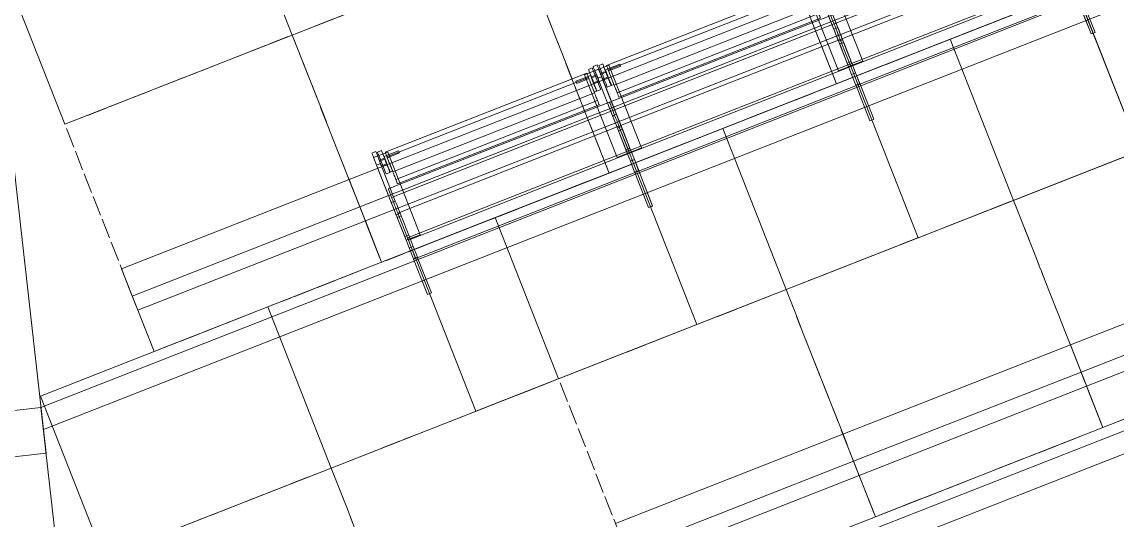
# Model space of a CAD drawing. Header units: millimetres. Extents: x -99530 to 90294, y -97212 to 56397.
# Drawn here: x -23716 to -21251, y -62514 to -61392 of the extents above; entities that cross this region are included whole.
import ezdxf
from ezdxf.enums import TextEntityAlignment as Align

# ---------------------------------------------------------------- set-up
doc = ezdxf.new("R2010")
doc.units = ezdxf.units.MM
doc.header["$MEASUREMENT"] = 0
doc.linetypes.add('Double Dashed', pattern=[1093.611073, 529.166651, -211.666656, 141.111112, -211.666656])
doc.linetypes.add('Hidden Line', pattern=[55, 45, -10])
for name, color, linetype in [('A-25-M_Wall_Ext', 7, 'Continuous'), ('New_A-05-M_Gross_Int_Pooled_Spaces', 7, 'Continuous'), ('New_A-15-MG_Structural_Grid_Phase_2', 7, 'Continuous'), ('New_A-20-M_Floor_Slab', 7, 'Continuous'), ('New_A-25-M_Wall_Ext', 7, 'Continuous'), ('New_A-25-M_Wall_Int', 7, 'Continuous'), ('New_A-35-M_FFE_Fixed', 7, 'Continuous')]:
    doc.layers.add(name, color=color, linetype=linetype)
for name, color, linetype, lineweight in [('A-25-M_Wall_Ext_Pen_No__87', 8, 'Continuous', 20), ('New_A-20-M_Floor_Slab_Pen_No__89', 8, 'Continuous', 20), ('New_A-25-M_Wall_Ext_Pen_No__87', 8, 'Continuous', 20), ('New_A-25-M_Wall_Int_Pen_No__1', 7, 'Continuous', 13), ('New_A-35-M_FFE_Fixed_Pen_No__1', 7, 'Continuous', 13), ('New_A-95-P_Drawing_Pen_No__1', 7, 'Continuous', 13), ('New_A-95-P_Drawing_Pen_No__101', 252, 'Continuous', 15), ('New_ArchiCAD Zone Stamps_Pen_No__6', 7, 'Continuous', 35)]:
    doc.layers.add(name, color=color, linetype=linetype, lineweight=lineweight)
for name, color, linetype, lineweight, true_color in [('New_A-05-M_Gross_Int_Pooled_Spaces_Pen_No__74', 7, 'Continuous', 20, 0x606060), ('New_A-15-MG_Structural_Grid_Phase_2_Pen_No__222', 7, 'Continuous', 13, 0x65af33), ('New_A-25-M_Wall_Int_Pen_No__107', 7, 'Continuous', 15, 0xa6a6a6)]:
    doc.layers.add(name, color=color, linetype=linetype, lineweight=lineweight, true_color=true_color)
doc.styles.add('GENERATED_STYLE_1', font='')
doc.styles.add('GENERATED_STYLE_3', font='')
doc.styles.add('GENERATED_STYLE_4', font='')
doc.styles.get('GENERATED_STYLE_1').set_extended_font_data('Arial', bold=True)
doc.styles.get('GENERATED_STYLE_3').set_extended_font_data('Arial')
doc.styles.get('GENERATED_STYLE_4').set_extended_font_data('Swis721 BT')

# ---------------------------------------------------------------- blocks, each defined once
blk = doc.blocks.new('Slab_4_1', base_point=(-17069.9, -58657.3))
at = {"layer": 'New_A-20-M_Floor_Slab_Pen_No__89', "linetype": 'Continuous', "flags": 128}
blk.add_lwpolyline([(-17069.9, -58657.3), (-23782.2, -61293.3), (-23667.4, -62310), (-16462.2, -59480.4)], close=True, dxfattribs=at)
blk = doc.blocks.new('Slab_5_1', base_point=(-16491.9, -59440.2))
at = {"layer": 'New_A-20-M_Floor_Slab_Pen_No__89', "linetype": 'Continuous', "flags": 128}
blk.add_lwpolyline([(-16491.9, -59440.2), (-23673, -62260.3), (-23558.3, -63277), (-15884.2, -60263.3)], close=True, dxfattribs=at)
blk = doc.blocks.new('Slab_14_1', base_point=(-23782.2, -61293.3))
at = {"layer": 'New_A-20-M_Floor_Slab_Pen_No__89', "linetype": 'Continuous', "flags": 128}
blk.add_lwpolyline([(-23782.2, -61293.3), (-23661.4, -62363.2), (-25251.3, -62542.7), (-25372.1, -61472.7)], close=True, dxfattribs=at)
blk = doc.blocks.new('Slab_15_1', base_point=(-23673, -62260.3))
at = {"layer": 'New_A-20-M_Floor_Slab_Pen_No__89', "linetype": 'Continuous', "flags": 128}
blk.add_lwpolyline([(-23673, -62260.3), (-23558.3, -63277), (-25148.2, -63456.5), (-25262.9, -62439.7)], close=True, dxfattribs=at)
blk = doc.blocks.new('Lecture 1 Ground_INB 0114_86_1', base_point=(-22413.6, -54217.7))
at = {"layer": 'New_A-05-M_Gross_Int_Pooled_Spaces_Pen_No__74', "linetype": 'Continuous'}
blk.add_line((-23756.6, -63303), (-15720.2, -60147), dxfattribs=at)
at = {"layer": 'New_ArchiCAD Zone Stamps_Pen_No__6'}
for tag, height, style, p in [('ROOM_NAME', 250, 'GENERATED_STYLE_1', (-23264, -52650.4)), ('zoneNameLine2', 250, 'GENERATED_STYLE_1', (-23452.4, -53082.6)), ('ROOM_NUMBER', 200, 'GENERATED_STYLE_3', (-23640.9, -53503.3)), ('measuredAreaCode', 200, 'GENERATED_STYLE_3', (-23797.9, -53863.4)), ('ROOM_HOLES_PRM', 200, 'GENERATED_STYLE_3', (-23490.5, -53997.4)), ('DUMMY_649', 200, 'GENERATED_STYLE_3', (-22861.3, -54271.8)), ('DUMMY_650', 133.3, 'GENERATED_STYLE_3', (-22582, -54378.3))]:
    blk.add_attdef(tag, text='', height=height, rotation=336.4404, dxfattribs=dict(at, style=style)).set_placement(p, align=Align.TOP_LEFT)
blk = doc.blocks.new('Wall_131_1', base_point=(-38175.9, -69536.5))
at = {"layer": 'New_A-25-M_Wall_Ext_Pen_No__87', "linetype": 'Hidden Line'}
for radius in [28161.8, 28211.8]:
    blk.add_arc((-26758.9, -43792.8), radius, 246.08329, 336.44041, dxfattribs=at)
blk = doc.blocks.new('Wall_170_1', base_point=(-29715.7, -66446.4))
at = {"layer": 'New_A-25-M_Wall_Int_Pen_No__107', "linetype": 'Continuous'}
h = blk.add_hatch(dxfattribs=at)
h.set_pattern_fill('Concrete_Block_0001', color=256, style=0, pattern_type=2)
h.set_pattern_definition([(45, (0, 0), (-91.92388, 91.92388), []), (135, (0, 0), (91.92388, 91.92388), [])])
h.paths.add_polyline_path([(-29715.7, -66446.4, 0.205628), (-12375.5, -61501.8), (-12463.9, -61393.2, -0.20563), (-29698.1, -66307.5)])
at = {"layer": 'New_A-25-M_Wall_Int_Pen_No__1', "linetype": 'Continuous'}
blk.add_arc((-26803, -43783.5), 22709.3, 262.6757, 309.15482, dxfattribs=at)
blk = doc.blocks.new('Wall_418_1', base_point=(-38294.6, -69816.9))
at = {"layer": 'A-25-M_Wall_Ext_Pen_No__87', "linetype": 'Hidden Line'}
for radius, start, end in [(28130.8, 246.16287, 336.76285), (28469.8, 246.15506, 336.76093)]:
    blk.add_arc((-26785.3, -43777.2), radius, start, end, dxfattribs=at)
blk = doc.blocks.new('Standard grid marker_26')
at = {"layer": 'New_A-15-MG_Structural_Grid_Phase_2_Pen_No__222', "linetype": 'Double Dashed'}
blk.add_arc((0, 0), 27977.6, 0, 90.63597, dxfattribs=at)
at = {"layer": 'New_A-15-MG_Structural_Grid_Phase_2_Pen_No__222', "style": 'GENERATED_STYLE_4'}
blk.add_attdef('AC_MarkerText_1', text='', height=350, rotation=90.3066, dxfattribs=at).set_placement((-1326.2, 28008), align=Align.MIDDLE_CENTER)
blk = doc.blocks.new('Montpelier with surface_4')
at = {"layer": 'New_A-35-M_FFE_Fixed_Pen_No__1', "linetype": 'Continuous'}
for p, q in [((285, 544.7), (370, 544.7)), ((285, 535), (285, 544.7)), ((370, 544.7), (371, 544.7)), ((370, 535), (370, 544.7)), ((371, 544.7), (397.3, 544.7)), ((371, 535), (371, 544.7)), ((397.3, 535), (397.3, 544.7)), ((397.3, 544.7), (424.7, 544.7)), ((416, 544.2), (616, 544.2)), ((416, 544.2), (416, 510.2)), ((424.7, 535), (424.7, 544.7)), ((424.7, 544.7), (470.9, 544.7)), ((470.9, 544.7), (477.4, 544.7)), ((470.9, 535), (470.9, 544.7)), ((477.4, 544.7), (478.6, 544.7)), ((477.4, 535), (477.4, 544.7)), ((478.6, 544.7), (480.7, 544.7)), ((480.7, 544.7), (483.7, 544.7)), ((483.7, 544.7), (487.4, 544.7)), ((487.4, 544.7), (491.7, 544.7)), ((491.7, 544.7), (496.6, 544.7)), ((496.6, 544.7), (501.7, 544.7)), ((501.7, 544.7), (507.1, 544.7)), ((507.1, 544.7), (597.9, 544.7)), ((507.1, 535), (507.1, 544.7)), ((597.9, 544.7), (608.1, 544.7)), ((597.9, 535), (597.9, 544.7)), ((608.1, 544.7), (617, 544.7)), ((616, 544.2), (616, 510.2)), ((617, 544.7), (623.5, 544.7)), ((623.5, 544.7), (626.7, 544.7)), ((626.7, 535), (626.7, 544.7)), ((0, 539.8), (0, 4.9)), ((390, 539.8), (0, 539.8)), ((285, 535), (370, 535)), ((370, 4.9), (370, 539.8)), ((370, 539.8), (414.6, 539.8)), ((370, 535), (371, 535)), ((371, 535), (397.3, 535)), ((390, 4.9), (390, 539.8)), ((397.3, 535), (424.7, 535)), ((414.6, 539.8), (415.5, 539.8)), ((414.6, 4.9), (414.6, 539.8)), ((415.5, 539.8), (416.5, 539.8)), ((416.5, 539.8), (417.4, 539.8)), ((417.4, 539.8), (418.3, 539.8)), ((418.3, 539.8), (419, 539.8)), ((419, 539.8), (419.6, 539.8)), ((419.6, 539.8), (420, 539.8)), ((420, 539.8), (420.2, 539.8)), ((420.2, 4.9), (420.2, 539.8)), ((420.2, 539.8), (480, 539.8)), ((424.7, 535), (470.9, 535)), ((470.9, 535), (477.4, 535)), ((477.4, 535), (478.6, 535)), ((478.6, 535), (480.7, 535)), ((480, 539.8), (482.5, 539.8)), ((480, 4.9), (480, 539.8)), ((480.7, 535), (483.7, 535)), ((482.5, 539.8), (485.7, 539.8)), ((483.7, 535), (487.4, 535)), ((485.7, 539.8), (489.5, 539.8)), ((487.4, 535), (491.7, 535)), ((489.5, 539.8), (493.9, 539.8)), ((491.7, 535), (496.6, 535)), ((493.9, 539.8), (499, 539.8)), ((496.6, 535), (501.7, 535)), ((499, 539.8), (504.7, 539.8)), ((501.7, 535), (507.1, 535)), ((504.7, 539.8), (511, 539.8)), ((507.1, 535), (597.9, 535)), ((511, 539.8), (517.9, 539.8)), ((517.9, 539.8), (525.2, 539.8)), ((517.9, 4.9), (517.9, 539.8)), ((525.2, 539.8), (530.9, 539.8)), ((530.9, 539.8), (535, 539.8)), ((535, 539.8), (537.4, 539.8)), ((537.4, 539.8), (538.2, 539.8)), ((538.2, 4.9), (538.2, 539.8)), ((571.6, 532.1), (573.6, 532.1)), ((571.6, 532.1), (571.6, 522.6)), ((571.6, 522.6), (573.6, 522.6)), ((571.6, 521.8), (572.4, 521.8)), ((571.6, 521.8), (571.6, 516)), ((572.4, 521.8), (574.9, 521.8)), ((573.6, 532.1), (579.3, 532.1)), ((573.6, 522.6), (579.3, 522.6)), ((574.9, 521.8), (578.9, 521.8)), ((578.9, 521.8), (584, 521.8)), ((579.3, 532.1), (587.8, 532.1)), ((579.3, 522.6), (587.8, 522.6)), ((584, 521.8), (590.1, 521.8)), ((587.8, 532.1), (597.9, 532.1)), ((587.8, 522.6), (597.9, 522.6)), ((589.7, 535.3), (590.2, 535.3)), ((589.7, 535.3), (589.7, 522.6)), ((589.7, 522.6), (590.2, 522.6)), ((590.1, 521.8), (596.6, 521.8)), ((590.2, 535.3), (591.7, 535.3)), ((590.2, 522.6), (591.7, 522.6)), ((591.7, 535.3), (594, 535.3)), ((591.7, 522.6), (594, 522.6)), ((592.1, 535.3), (592.7, 535.3)), ((592.1, 535.3), (592.1, 522.6)), ((592.1, 522.6), (592.7, 522.6)), ((592.7, 535.3), (594.2, 535.3)), ((592.7, 522.6), (594.2, 522.6)), ((594, 535.3), (596.7, 535.3)), ((594, 522.6), (596.7, 522.6)), ((594.2, 535.3), (596.5, 535.3)), ((594.2, 522.6), (596.5, 522.6)), ((596.5, 535.3), (599.1, 535.3)), ((596.5, 522.6), (599.1, 522.6)), ((596.6, 521.8), (603.3, 521.8)), ((596.7, 535.3), (599.4, 535.3)), ((596.7, 522.6), (599.4, 522.6)), ((597.9, 535), (608.1, 535)), ((597.9, 532.1), (608, 532.1)), ((597.9, 522.6), (608, 522.6)), ((599.1, 535.3), (601.8, 535.3)), ((599.1, 522.6), (601.8, 522.6)), ((599.4, 535.3), (601.6, 535.3)), ((599.4, 522.6), (601.6, 522.6)), ((601.6, 535.3), (603.2, 535.3)), ((601.6, 522.6), (603.2, 522.6)), ((601.8, 535.3), (604.1, 535.3)), ((601.8, 522.6), (604.1, 522.6)), ((603.2, 535.3), (603.7, 535.3)), ((603.2, 522.6), (603.7, 522.6)), ((603.3, 521.8), (609.5, 521.8)), ((603.7, 535.3), (603.7, 522.6)), ((604.1, 535.3), (605.6, 535.3)), ((604.1, 522.6), (605.6, 522.6)), ((605.6, 535.3), (606.1, 535.3)), ((605.6, 522.6), (606.1, 522.6)), ((606.1, 535.3), (606.1, 522.6)), ((608, 532.1), (616.5, 532.1)), ((608, 522.6), (616.5, 522.6)), ((608.1, 535), (617, 535)), ((609.5, 521.8), (609.5, 516)), ((616.5, 532.1), (622.2, 532.1)), ((616.5, 522.6), (622.2, 522.6)), ((617, 535), (623.5, 535)), ((622.2, 532.1), (624.2, 532.1)), ((622.2, 522.6), (624.2, 522.6)), ((623.5, 535), (626.7, 535)), ((624.2, 532.1), (624.2, 522.6)), ((416, 510.2), (616, 510.2)), ((541.1, 28.7), (541.1, 516)), ((541.1, 516), (541.7, 516)), ((541.7, 516), (543.1, 516)), ((543.1, 516), (545.3, 516)), ((545.3, 516), (548.1, 516)), ((548.1, 516), (551.8, 516)), ((551.8, 516), (552.7, 516)), ((551.8, 28.7), (551.8, 516)), ((552.7, 516), (554.3, 516)), ((554.3, 516), (556.3, 516)), ((556.3, 516), (558.8, 516)), ((558.8, 516), (561.5, 516)), ((561.5, 516), (564.4, 516)), ((564.4, 516), (567.4, 516)), ((567.4, 516), (570.4, 516)), ((570.4, 516), (607, 516)), ((570.4, 28.7), (570.4, 516)), ((571.6, 516), (572.4, 516)), ((572.4, 516), (574.9, 516)), ((574.9, 516), (578.9, 516)), ((578.9, 516), (584, 516)), ((584, 516), (590.1, 516)), ((590.1, 516), (596.6, 516)), ((596.6, 516), (603.3, 516)), ((603.3, 516), (609.5, 516)), ((604.5, 516), (604.5, 486.8)), ((604.5, 516), (609.5, 516)), ((607, 516), (609.5, 516)), ((607, 28.7), (607, 516)), ((609.5, 516), (611.9, 516)), ((609.5, 516), (609.5, 486.8)), ((611.9, 516), (613.9, 516)), ((613.9, 516), (615.5, 516)), ((615.5, 516), (616.8, 516)), ((616.8, 516), (617.6, 516)), ((617.6, 516), (617.9, 516)), ((617.9, 28.7), (617.9, 516)), ((604.5, 486.8), (609.5, 486.8)), ((604.5, 28.7), (604.5, 57.9)), ((604.5, 57.9), (609.5, 57.9)), ((609.5, 28.7), (609.5, 57.9)), ((416, 0), (416, 34)), ((416, 34), (616, 34)), ((541.1, 28.7), (541.7, 28.7)), ((541.7, 28.7), (543.1, 28.7)), ((543.1, 28.7), (545.3, 28.7)), ((545.3, 28.7), (548.1, 28.7)), ((548.1, 28.7), (551.8, 28.7)), ((551.8, 28.7), (552.7, 28.7)), ((552.7, 28.7), (554.3, 28.7)), ((554.3, 28.7), (556.3, 28.7)), ((556.3, 28.7), (558.8, 28.7)), ((558.8, 28.7), (561.5, 28.7)), ((561.5, 28.7), (564.4, 28.7)), ((564.4, 28.7), (567.4, 28.7)), ((567.4, 28.7), (570.4, 28.7)), ((570.4, 28.7), (607, 28.7)), ((571.6, 22.9), (571.6, 28.7)), ((571.6, 28.7), (572.4, 28.7)), ((572.4, 28.7), (574.9, 28.7)), ((574.9, 28.7), (578.9, 28.7)), ((578.9, 28.7), (584, 28.7)), ((584, 28.7), (590.1, 28.7)), ((590.1, 28.7), (596.6, 28.7)), ((596.6, 28.7), (603.3, 28.7)), ((603.3, 28.7), (609.5, 28.7)), ((604.5, 28.7), (609.5, 28.7)), ((607, 28.7), (609.5, 28.7)), ((609.5, 22.9), (609.5, 28.7)), ((609.5, 28.7), (611.9, 28.7)), ((611.9, 28.7), (613.9, 28.7)), ((613.9, 28.7), (615.5, 28.7)), ((615.5, 28.7), (616.8, 28.7)), ((616, 0), (616, 34)), ((616.8, 28.7), (617.6, 28.7)), ((617.6, 28.7), (617.9, 28.7)), ((0, 4.9), (390, 4.9)), ((285, 9.7), (370, 9.7)), ((285, 0), (285, 9.7)), ((370, 9.7), (371, 9.7)), ((370, 0), (370, 9.7)), ((370, 4.9), (414.6, 4.9)), ((371, 9.7), (397.3, 9.7)), ((371, 0), (371, 9.7)), ((397.3, 9.7), (424.7, 9.7)), ((397.3, 0), (397.3, 9.7)), ((414.6, 4.9), (415.5, 4.9)), ((415.5, 4.9), (416.5, 4.9)), ((416.5, 4.9), (417.4, 4.9)), ((417.4, 4.9), (418.3, 4.9)), ((418.3, 4.9), (419, 4.9)), ((419, 4.9), (419.6, 4.9)), ((419.6, 4.9), (420, 4.9)), ((420, 4.9), (420.2, 4.9)), ((420.2, 4.9), (480, 4.9)), ((424.7, 9.7), (470.9, 9.7)), ((424.7, 0), (424.7, 9.7)), ((470.9, 9.7), (477.4, 9.7)), ((470.9, 0), (470.9, 9.7)), ((477.4, 9.7), (478.6, 9.7)), ((477.4, 0), (477.4, 9.7)), ((478.6, 9.7), (480.7, 9.7)), ((480, 4.9), (482.5, 4.9)), ((480.7, 9.7), (483.7, 9.7)), ((482.5, 4.9), (485.7, 4.9)), ((483.7, 9.7), (487.4, 9.7)), ((485.7, 4.9), (489.5, 4.9)), ((487.4, 9.7), (491.7, 9.7)), ((489.5, 4.9), (493.9, 4.9)), ((491.7, 9.7), (496.6, 9.7)), ((493.9, 4.9), (499, 4.9)), ((496.6, 9.7), (501.7, 9.7)), ((499, 4.9), (504.7, 4.9)), ((501.7, 9.7), (507.1, 9.7)), ((504.7, 4.9), (511, 4.9)), ((507.1, 9.7), (597.9, 9.7)), ((507.1, 0), (507.1, 9.7)), ((511, 4.9), (517.9, 4.9)), ((517.9, 4.9), (525.2, 4.9)), ((525.2, 4.9), (530.9, 4.9)), ((530.9, 4.9), (535, 4.9)), ((535, 4.9), (537.4, 4.9)), ((537.4, 4.9), (538.2, 4.9)), ((571.6, 22.9), (572.4, 22.9)), ((571.6, 22.1), (573.6, 22.1)), ((571.6, 12.6), (571.6, 22.1)), ((571.6, 12.6), (573.6, 12.6)), ((572.4, 22.9), (574.9, 22.9)), ((573.6, 22.1), (579.3, 22.1)), ((573.6, 12.6), (579.3, 12.6)), ((574.9, 22.9), (578.9, 22.9)), ((578.9, 22.9), (584, 22.9)), ((579.3, 22.1), (587.8, 22.1)), ((579.3, 12.6), (587.8, 12.6)), ((584, 22.9), (590.1, 22.9)), ((587.8, 22.1), (597.9, 22.1)), ((587.8, 12.6), (597.9, 12.6)), ((589.7, 9.4), (589.7, 22.1)), ((589.7, 22.1), (590.2, 22.1)), ((589.7, 9.4), (590.2, 9.4)), ((590.1, 22.9), (596.6, 22.9)), ((590.2, 22.1), (591.7, 22.1)), ((590.2, 9.4), (591.7, 9.4)), ((591.7, 22.1), (594, 22.1)), ((591.7, 9.4), (594, 9.4)), ((592.1, 9.4), (592.1, 22.1)), ((592.1, 22.1), (592.7, 22.1)), ((592.1, 9.4), (592.7, 9.4)), ((592.7, 22.1), (594.2, 22.1)), ((592.7, 9.4), (594.2, 9.4)), ((594, 22.1), (596.7, 22.1)), ((594, 9.4), (596.7, 9.4)), ((594.2, 22.1), (596.5, 22.1)), ((594.2, 9.4), (596.5, 9.4)), ((596.5, 22.1), (599.1, 22.1)), ((596.5, 9.4), (599.1, 9.4)), ((596.6, 22.9), (603.3, 22.9)), ((596.7, 22.1), (599.4, 22.1)), ((596.7, 9.4), (599.4, 9.4)), ((597.9, 22.1), (608, 22.1)), ((597.9, 12.6), (608, 12.6)), ((597.9, 9.7), (608.1, 9.7)), ((597.9, 0), (597.9, 9.7)), ((599.1, 22.1), (601.8, 22.1)), ((599.1, 9.4), (601.8, 9.4)), ((599.4, 22.1), (601.6, 22.1)), ((599.4, 9.4), (601.6, 9.4)), ((601.6, 22.1), (603.2, 22.1)), ((601.6, 9.4), (603.2, 9.4)), ((601.8, 22.1), (604.1, 22.1)), ((601.8, 9.4), (604.1, 9.4)), ((603.2, 22.1), (603.7, 22.1)), ((603.2, 9.4), (603.7, 9.4)), ((603.3, 22.9), (609.5, 22.9)), ((603.7, 9.4), (603.7, 22.1)), ((604.1, 22.1), (605.6, 22.1)), ((604.1, 9.4), (605.6, 9.4)), ((605.6, 22.1), (606.1, 22.1)), ((605.6, 9.4), (606.1, 9.4)), ((606.1, 9.4), (606.1, 22.1)), ((608, 22.1), (616.5, 22.1)), ((608, 12.6), (616.5, 12.6)), ((608.1, 9.7), (617, 9.7)), ((616.5, 22.1), (622.2, 22.1)), ((616.5, 12.6), (622.2, 12.6)), ((617, 9.7), (623.5, 9.7)), ((622.2, 22.1), (624.2, 22.1)), ((622.2, 12.6), (624.2, 12.6)), ((623.5, 9.7), (626.7, 9.7)), ((624.2, 12.6), (624.2, 22.1)), ((626.7, 0), (626.7, 9.7)), ((285, 0), (370, 0)), ((370, 0), (371, 0)), ((371, 0), (397.3, 0)), ((397.3, 0), (424.7, 0)), ((416, 0), (616, 0)), ((424.7, 0), (470.9, 0)), ((470.9, 0), (477.4, 0)), ((477.4, 0), (478.6, 0)), ((478.6, 0), (480.7, 0)), ((480.7, 0), (483.7, 0)), ((483.7, 0), (487.4, 0)), ((487.4, 0), (491.7, 0)), ((491.7, 0), (496.6, 0)), ((496.6, 0), (501.7, 0)), ((501.7, 0), (507.1, 0)), ((507.1, 0), (597.9, 0)), ((597.9, 0), (608.1, 0)), ((608.1, 0), (617, 0)), ((617, 0), (623.5, 0)), ((623.5, 0), (626.7, 0))]:
    blk.add_line(p, q, dxfattribs=at)

msp = doc.modelspace()

# ---------------------------------------------------------------- linework, layer by layer
at = {"layer": 'New_A-95-P_Drawing_Pen_No__1', "linetype": 'Continuous', "flags": 128}
for points in [[(-23250.1, -61058.5), (-22738.1, -60857.5), (-22595.6, -61220.5), (-23107.5, -61421.5)], [(-23762, -61259.5), (-23250.1, -61058.5), (-23107.5, -61421.5), (-23619.4, -61622.6)], [(-21931.7, -61406.2), (-21955.7, -61345.2), (-21443.7, -61144.2), (-21419.8, -61205.2)], [(-21882.6, -61531.4), (-21370.6, -61330.3), (-21443.7, -61144.2), (-21955.7, -61345.2)], [(-21626.6, -61430.8), (-21114.7, -61229.8), (-20972.1, -61592.8), (-21484.1, -61793.9)], [(-21882.6, -61531.4), (-21919.1, -61438.3), (-21407.2, -61237.2), (-21370.6, -61330.3)], [(-22443.7, -61607.3), (-22467.6, -61546.3), (-21955.7, -61345.2), (-21931.7, -61406.2)], [(-22394.5, -61732.4), (-21882.6, -61531.4), (-21955.7, -61345.2), (-22467.6, -61546.3)], [(-22394.5, -61732.4), (-22431.1, -61639.3), (-21919.1, -61438.3), (-21882.6, -61531.4)], [(-22138.5, -61631.9), (-21626.6, -61430.8), (-21484.1, -61793.9), (-21996, -61994.9)], [(-22955.6, -61808.3), (-22979.6, -61747.3), (-22467.6, -61546.3), (-22443.7, -61607.3)], [(-22906.5, -61933.5), (-22394.5, -61732.4), (-22467.6, -61546.3), (-22979.6, -61747.3)], [(-22906.5, -61933.5), (-22943, -61840.4), (-22431.1, -61639.3), (-22394.5, -61732.4)], [(-22650.5, -61832.9), (-22138.5, -61631.9), (-21996, -61994.9), (-22507.9, -62195.9)], [(-23467.5, -62009.4), (-23491.5, -61948.3), (-22979.6, -61747.3), (-22955.6, -61808.3)], [(-23418.4, -62134.5), (-22906.5, -61933.5), (-22979.6, -61747.3), (-23491.5, -61948.3)], [(-23418.4, -62134.5), (-23454.9, -62041.4), (-22943, -61840.4), (-22906.5, -61933.5)], [(-22650.5, -61832.9), (-23162.4, -62034), (-23019.9, -62397), (-22507.9, -62195.9)], [(-21332.1, -62180.7), (-21356.1, -62119.6), (-20844.2, -61918.6), (-20820.2, -61979.6)], [(-21283, -62305.8), (-20771.1, -62104.8), (-20844.2, -61918.6), (-21356.1, -62119.6)], [(-21283, -62305.8), (-21319.6, -62212.7), (-20807.6, -62011.7), (-20771.1, -62104.8)], [(-23162.4, -62034), (-23674.4, -62235), (-23531.8, -62598), (-23019.9, -62397)], [(-21844.1, -62381.7), (-21868.1, -62320.7), (-21356.1, -62119.6), (-21332.1, -62180.7)], [(-21794.9, -62506.8), (-21283, -62305.8), (-21356.1, -62119.6), (-21868.1, -62320.7)], [(-21794.9, -62506.8), (-21831.5, -62413.8), (-21319.6, -62212.7), (-21283, -62305.8)], [(-22356, -62582.7), (-22380, -62521.7), (-21868.1, -62320.7), (-21844.1, -62381.7)], [(-22306.9, -62707.9), (-21794.9, -62506.8), (-21868.1, -62320.7), (-22380, -62521.7)], [(-22306.9, -62707.9), (-22343.4, -62614.8), (-21831.5, -62413.8), (-21794.9, -62506.8)]]:
    msp.add_lwpolyline(points, close=True, dxfattribs=at)
at = {"layer": 'New_A-95-P_Drawing_Pen_No__101', "linetype": 'Hidden Line', "flags": 128}
for points in [[(-21882.6, -61531.4), (-22083.6, -61019.4), (-21571.7, -60818.4), (-21370.6, -61330.3)], [(-22394.5, -61732.4), (-22595.6, -61220.5), (-22083.6, -61019.4), (-21882.6, -61531.4)], [(-22906.5, -61933.5), (-23107.5, -61421.5), (-22595.6, -61220.5), (-22394.5, -61732.4)], [(-23418.4, -62134.5), (-23619.4, -61622.6), (-23107.5, -61421.5), (-22906.5, -61933.5)], [(-21283, -62305.8), (-21484.1, -61793.9), (-20972.1, -61592.8), (-20771.1, -62104.8)], [(-21794.9, -62506.8), (-21996, -61994.9), (-21484.1, -61793.9), (-21283, -62305.8)], [(-22306.9, -62707.9), (-22507.9, -62195.9), (-21996, -61994.9), (-21794.9, -62506.8)], [(-22306.9, -62707.9), (-22507.9, -62195.9), (-23019.9, -62397), (-22818.8, -62908.9)], [(-22818.8, -62908.9), (-23019.9, -62397), (-23531.8, -62598), (-23330.8, -63110)]]:
    msp.add_lwpolyline(points, close=True, dxfattribs=at)

# ---------------------------------------------------------------- block references
at = {"layer": 'A-25-M_Wall_Ext', "color": 250, "lineweight": 50, "true_color": 0x2a2a2a}
msp.add_blockref('Wall_418_1', (-38294.6, -69816.9), dxfattribs=at)
at = {"layer": 'New_A-05-M_Gross_Int_Pooled_Spaces', "linetype": 'Continuous'}
msp.add_blockref('Lecture 1 Ground_INB 0114_86_1', (-22413.6, -54217.7), dxfattribs=at)
at = {"layer": 'New_A-15-MG_Structural_Grid_Phase_2', "color": 8, "linetype": 'Continuous', "lineweight": 15, "zscale": 1000, "rotation": 246.1337837427074}
msp.add_blockref('Standard grid marker_26', (-26783.5, -43781.2), dxfattribs=at)
at = {"layer": 'New_A-20-M_Floor_Slab', "color": 8, "linetype": 'Continuous', "lineweight": 20}
for name, p in [('Slab_4_1', (-17069.9, -58657.3)), ('Slab_5_1', (-16491.9, -59440.2)), ('Slab_14_1', (-23782.2, -61293.3)), ('Slab_15_1', (-23673, -62260.3))]:
    msp.add_blockref(name, p, dxfattribs=at)
at = {"layer": 'New_A-25-M_Wall_Ext', "color": 250, "lineweight": 50, "true_color": 0x2a2a2a}
msp.add_blockref('Wall_131_1', (-38175.9, -69536.5), dxfattribs=at)
at = {"layer": 'New_A-25-M_Wall_Int', "color": 250, "lineweight": 50, "true_color": 0x2a2a2a}
msp.add_blockref('Wall_170_1', (-29715.7, -66446.4), dxfattribs=at)
at = {"layer": 'New_A-35-M_FFE_Fixed', "color": 251, "linetype": 'Continuous', "lineweight": 20, "true_color": 0x606060, "xscale": -0.9999999999999998, "zscale": 1000, "rotation": 291.4404118616021}
for p in [(-21205.2, -61684.4), (-21703.2, -61879.9), (-22201.2, -62075.5), (-22699.2, -62271)]:
    msp.add_blockref('Montpelier with surface_4', p, dxfattribs=at)

doc.saveas('drawing.dxf')
